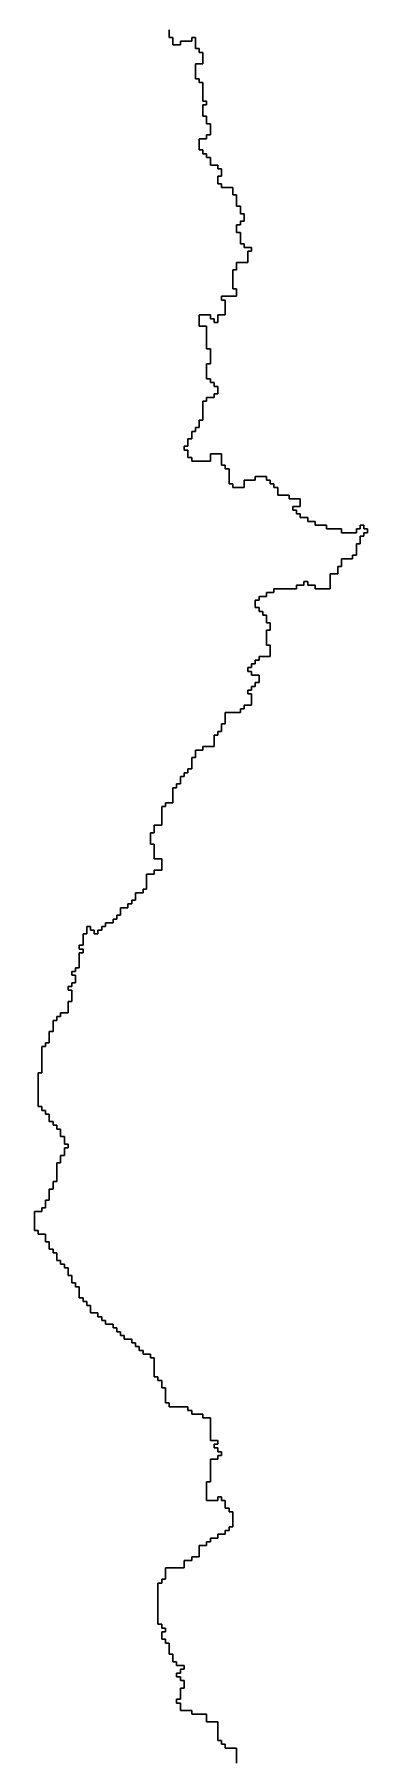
# Model space of a CAD drawing. Header units: inches. Extents: x -98695 to 376223, y 1122520 to 1501782.
# Drawn here: x 187934 to 190679, y 1231131 to 1245284 of the extents above; entities that cross this region are included whole.
import ezdxf

# ---------------------------------------------------------------- set-up
doc = ezdxf.new("R2010")
doc.units = ezdxf.units.IN
doc.header["$MEASUREMENT"] = 0
doc.layers.add('subs1', color=7, linetype='Continuous', true_color=0xc8dcf7)

msp = doc.modelspace()

# ---------------------------------------------------------------- linework, layer by layer
at = {"layer": 'subs1'}
for points in [[(189600, 1231070, 0), (189600, 1231193, 0), (189507, 1231193, 0), (189507, 1231224, 0), (189476, 1231224, 0), (189476, 1231255, 0), (189445, 1231255, 0), (189445, 1231409, 0), (189353, 1231409, 0), (189353, 1231471, 0), (189230, 1231471, 0), (189230, 1231502, 0), (189137, 1231502, 0), (189137, 1231563, 0), (189106, 1231563, 0), (189106, 1231594, 0), (189137, 1231594, 0), (189137, 1231687, 0), (189168, 1231687, 0), (189168, 1231748, 0), (189137, 1231748, 0), (189137, 1231779, 0), (189106, 1231779, 0), (189106, 1231810, 0), (189137, 1231810, 0), (189137, 1231841, 0), (189168, 1231841, 0), (189168, 1231872, 0), (189106, 1231872, 0), (189106, 1231903, 0), (189075, 1231903, 0), (189075, 1231964, 0), (189044, 1231964, 0), (189044, 1232057, 0), (189014, 1232057, 0), (189014, 1232088, 0), (188983, 1232088, 0), (188983, 1232149, 0), (189014, 1232149, 0), (189014, 1232180, 0), (188983, 1232180, 0), (188983, 1232211, 0), (188952, 1232211, 0), (188952, 1232550, 0), (188983, 1232550, 0), (188983, 1232581, 0), (189014, 1232581, 0), (189014, 1232674, 0), (189168, 1232674, 0), (189168, 1232735, 0), (189230, 1232735, 0), (189230, 1232766, 0), (189291, 1232766, 0), (189291, 1232859, 0), (189353, 1232859, 0), (189353, 1232890, 0), (189384, 1232890, 0), (189384, 1232920, 0), (189445, 1232920, 0), (189445, 1232951, 0), (189507, 1232951, 0), (189507, 1232982, 0), (189538, 1232982, 0), (189538, 1233013, 0), (189569, 1233013, 0), (189569, 1233136, 0), (189538, 1233136, 0), (189538, 1233167, 0), (189507, 1233167, 0), (189507, 1233229, 0), (189476, 1233229, 0), (189476, 1233260, 0), (189445, 1233260, 0), (189445, 1233229, 0), (189353, 1233229, 0), (189353, 1233383, 0), (189384, 1233383, 0), (189384, 1233568, 0), (189445, 1233568, 0), (189445, 1233599, 0), (189476, 1233599, 0), (189476, 1233630, 0), (189445, 1233630, 0), (189445, 1233661, 0), (189415, 1233661, 0), (189415, 1233692, 0), (189445, 1233692, 0), (189445, 1233723, 0), (189384, 1233723, 0), (189384, 1233908, 0), (189322, 1233908, 0), (189322, 1233938, 0), (189230, 1233938, 0), (189230, 1233969, 0), (189199, 1233969, 0), (189199, 1234000, 0), (189044, 1234000, 0), (189044, 1234031, 0), (189014, 1234031, 0), (189014, 1234154, 0), (188983, 1234154, 0), (188983, 1234216, 0), (188952, 1234216, 0), (188952, 1234247, 0), (188921, 1234247, 0), (188921, 1234401, 0), (188890, 1234401, 0), (188890, 1234432, 0), (188829, 1234432, 0), (188829, 1234463, 0), (188798, 1234463, 0), (188798, 1234494, 0), (188767, 1234494, 0), (188767, 1234525, 0), (188736, 1234525, 0), (188736, 1234555, 0), (188674, 1234555, 0), (188674, 1234586, 0), (188643, 1234586, 0), (188643, 1234617, 0), (188613, 1234617, 0), (188613, 1234648, 0), (188582, 1234648, 0), (188582, 1234679, 0), (188520, 1234679, 0), (188520, 1234710, 0), (188489, 1234710, 0), (188489, 1234740, 0), (188458, 1234740, 0), (188458, 1234771, 0), (188397, 1234771, 0), (188397, 1234833, 0), (188366, 1234833, 0), (188366, 1234864, 0), (188335, 1234864, 0), (188335, 1234895, 0), (188304, 1234895, 0), (188304, 1234987, 0), (188273, 1234987, 0), (188273, 1235018, 0), (188242, 1235018, 0), (188242, 1235080, 0), (188212, 1235080, 0), (188212, 1235141, 0), (188181, 1235141, 0), (188181, 1235172, 0), (188150, 1235172, 0), (188150, 1235203, 0), (188119, 1235203, 0), (188119, 1235265, 0), (188088, 1235265, 0), (188088, 1235296, 0), (188057, 1235296, 0), (188057, 1235357, 0), (188027, 1235357, 0), (188027, 1235419, 0), (187965, 1235419, 0), (187965, 1235450, 0), (187934, 1235450, 0), (187934, 1235604, 0), (187996, 1235604, 0), (187996, 1235635, 0), (188027, 1235635, 0), (188027, 1235697, 0), (188057, 1235697, 0), (188057, 1235789, 0), (188088, 1235789, 0), (188088, 1235851, 0), (188119, 1235851, 0), (188119, 1236005, 0), (188150, 1236005, 0), (188150, 1236067, 0), (188181, 1236067, 0), (188181, 1236129, 0), (188212, 1236129, 0), (188212, 1236159, 0), (188181, 1236159, 0), (188181, 1236221, 0), (188150, 1236221, 0), (188150, 1236283, 0), (188119, 1236283, 0), (188119, 1236314, 0), (188088, 1236314, 0), (188088, 1236344, 0), (188057, 1236344, 0), (188057, 1236406, 0), (188027, 1236406, 0), (188027, 1236437, 0), (187996, 1236437, 0), (187996, 1236468, 0), (187965, 1236468, 0), (187965, 1236745, 0), (187996, 1236745, 0), (187996, 1236961, 0), (188027, 1236961, 0), (188027, 1236992, 0), (188057, 1236992, 0), (188057, 1237085, 0), (188088, 1237085, 0), (188088, 1237177, 0), (188119, 1237177, 0), (188119, 1237208, 0), (188150, 1237208, 0), (188150, 1237239, 0), (188212, 1237239, 0), (188212, 1237332, 0), (188242, 1237332, 0), (188242, 1237424, 0), (188212, 1237424, 0), (188212, 1237455, 0), (188242, 1237455, 0), (188242, 1237486, 0), (188273, 1237486, 0), (188273, 1237548, 0), (188242, 1237548, 0), (188242, 1237578, 0), (188273, 1237578, 0), (188273, 1237609, 0), (188304, 1237609, 0), (188304, 1237733, 0), (188335, 1237733, 0), (188335, 1237763, 0), (188304, 1237763, 0), (188304, 1237794, 0), (188335, 1237794, 0), (188335, 1237887, 0), (188366, 1237887, 0), (188366, 1237949, 0), (188397, 1237949, 0), (188397, 1237918, 0), (188428, 1237918, 0), (188428, 1237887, 0), (188458, 1237887, 0), (188458, 1237918, 0), (188489, 1237918, 0), (188489, 1237949, 0), (188520, 1237949, 0), (188520, 1237979, 0), (188582, 1237979, 0), (188582, 1238010, 0), (188613, 1238010, 0), (188613, 1238041, 0), (188643, 1238041, 0), (188643, 1238103, 0), (188705, 1238103, 0), (188705, 1238134, 0), (188736, 1238134, 0), (188736, 1238164, 0), (188767, 1238164, 0), (188767, 1238226, 0), (188829, 1238226, 0), (188829, 1238257, 0), (188859, 1238257, 0), (188859, 1238380, 0), (188921, 1238380, 0), (188921, 1238411, 0), (188983, 1238411, 0), (188983, 1238504, 0), (188921, 1238504, 0), (188921, 1238627, 0), (188890, 1238627, 0), (188890, 1238720, 0), (188921, 1238720, 0), (188921, 1238781, 0), (188983, 1238781, 0), (188983, 1238936, 0), (189014, 1238936, 0), (189014, 1238966, 0), (189075, 1238966, 0), (189075, 1239090, 0), (189106, 1239090, 0), (189106, 1239121, 0), (189137, 1239121, 0), (189137, 1239182, 0), (189168, 1239182, 0), (189168, 1239213, 0), (189199, 1239213, 0), (189199, 1239244, 0), (189230, 1239244, 0), (189230, 1239337, 0), (189260, 1239337, 0), (189260, 1239398, 0), (189322, 1239398, 0), (189322, 1239429, 0), (189415, 1239429, 0), (189415, 1239522, 0), (189445, 1239522, 0), (189445, 1239553, 0), (189476, 1239553, 0), (189476, 1239614, 0), (189507, 1239614, 0), (189507, 1239707, 0), (189631, 1239707, 0), (189631, 1239738, 0), (189661, 1239738, 0), (189661, 1239768, 0), (189723, 1239768, 0), (189723, 1239861, 0), (189692, 1239861, 0), (189692, 1239892, 0), (189723, 1239892, 0), (189723, 1239923, 0), (189754, 1239923, 0), (189754, 1239954, 0), (189785, 1239954, 0), (189785, 1240015, 0), (189723, 1240015, 0), (189723, 1240046, 0), (189692, 1240046, 0), (189692, 1240077, 0), (189723, 1240077, 0), (189723, 1240108, 0), (189754, 1240108, 0), (189754, 1240139, 0), (189785, 1240139, 0), (189785, 1240169, 0), (189877, 1240169, 0), (189877, 1240262, 0), (189846, 1240262, 0), (189846, 1240385, 0), (189877, 1240385, 0), (189877, 1240447, 0), (189846, 1240447, 0), (189846, 1240509, 0), (189816, 1240509, 0), (189816, 1240540, 0), (189785, 1240540, 0), (189785, 1240571, 0), (189754, 1240571, 0), (189754, 1240632, 0), (189785, 1240632, 0), (189785, 1240663, 0), (189846, 1240663, 0), (189846, 1240694, 0), (189908, 1240694, 0), (189908, 1240725, 0), (190093, 1240725, 0), (190093, 1240756, 0), (190155, 1240756, 0), (190155, 1240786, 0), (190186, 1240786, 0), (190186, 1240756, 0), (190247, 1240756, 0), (190247, 1240725, 0), (190371, 1240725, 0), (190371, 1240848, 0), (190433, 1240848, 0), (190433, 1240910, 0), (190463, 1240910, 0), (190463, 1240972, 0), (190556, 1240972, 0), (190556, 1241002, 0), (190587, 1241002, 0), (190587, 1241095, 0), (190618, 1241095, 0), (190618, 1241157, 0), (190649, 1241157, 0), (190649, 1241187, 0), (190679, 1241187, 0), (190679, 1241218, 0), (190649, 1241218, 0), (190649, 1241249, 0), (190618, 1241249, 0), (190618, 1241218, 0), (190587, 1241218, 0), (190587, 1241187, 0), (190463, 1241187, 0), (190463, 1241218, 0), (190340, 1241218, 0), (190340, 1241249, 0), (190247, 1241249, 0), (190247, 1241280, 0), (190186, 1241280, 0), (190186, 1241311, 0), (190124, 1241311, 0), (190124, 1241342, 0), (190093, 1241342, 0), (190093, 1241373, 0), (190062, 1241373, 0), (190062, 1241403, 0), (190124, 1241403, 0), (190124, 1241465, 0), (190032, 1241465, 0), (190032, 1241496, 0), (189939, 1241496, 0), (189939, 1241558, 0), (189908, 1241558, 0), (189908, 1241588, 0), (189877, 1241588, 0), (189877, 1241619, 0), (189846, 1241619, 0), (189846, 1241650, 0), (189754, 1241650, 0), (189754, 1241619, 0), (189661, 1241619, 0), (189661, 1241558, 0), (189569, 1241558, 0), (189569, 1241588, 0), (189538, 1241588, 0), (189538, 1241712, 0), (189507, 1241712, 0), (189507, 1241743, 0), (189476, 1241743, 0), (189476, 1241835, 0), (189384, 1241835, 0), (189384, 1241774, 0), (189230, 1241774, 0), (189230, 1241804, 0), (189199, 1241804, 0), (189199, 1241866, 0), (189168, 1241866, 0), (189168, 1241897, 0), (189199, 1241897, 0), (189199, 1241959, 0), (189230, 1241959, 0), (189230, 1242020, 0), (189260, 1242020, 0), (189260, 1242051, 0), (189291, 1242051, 0), (189291, 1242113, 0), (189322, 1242113, 0), (189322, 1242267, 0), (189353, 1242267, 0), (189353, 1242298, 0), (189415, 1242298, 0), (189415, 1242329, 0), (189445, 1242329, 0), (189445, 1242390, 0), (189415, 1242390, 0), (189415, 1242421, 0), (189384, 1242421, 0), (189384, 1242452, 0), (189353, 1242452, 0), (189353, 1242576, 0), (189384, 1242576, 0), (189384, 1242699, 0), (189353, 1242699, 0), (189353, 1242884, 0), (189291, 1242884, 0), (189291, 1242977, 0), (189384, 1242977, 0), (189384, 1242946, 0), (189415, 1242946, 0), (189415, 1242915, 0), (189445, 1242915, 0), (189445, 1242977, 0), (189507, 1242977, 0), (189507, 1243100, 0), (189476, 1243100, 0), (189476, 1243131, 0), (189600, 1243131, 0), (189600, 1243192, 0), (189569, 1243192, 0), (189569, 1243347, 0), (189600, 1243347, 0), (189600, 1243408, 0), (189692, 1243408, 0), (189692, 1243501, 0), (189723, 1243501, 0), (189723, 1243532, 0), (189661, 1243532, 0), (189661, 1243563, 0), (189631, 1243563, 0), (189631, 1243655, 0), (189600, 1243655, 0), (189600, 1243717, 0), (189631, 1243717, 0), (189631, 1243748, 0), (189661, 1243748, 0), (189661, 1243809, 0), (189631, 1243809, 0), (189631, 1243871, 0), (189600, 1243871, 0), (189600, 1243964, 0), (189569, 1243964, 0), (189569, 1244025, 0), (189476, 1244025, 0), (189476, 1244056, 0), (189445, 1244056, 0), (189445, 1244118, 0), (189476, 1244118, 0), (189476, 1244180, 0), (189445, 1244180, 0), (189445, 1244210, 0), (189384, 1244210, 0), (189384, 1244272, 0), (189353, 1244272, 0), (189353, 1244303, 0), (189322, 1244303, 0), (189322, 1244334, 0), (189291, 1244334, 0), (189291, 1244426, 0), (189353, 1244426, 0), (189353, 1244457, 0), (189384, 1244457, 0), (189384, 1244550, 0), (189353, 1244550, 0), (189353, 1244611, 0), (189322, 1244611, 0), (189322, 1244704, 0), (189353, 1244704, 0), (189353, 1244735, 0), (189322, 1244735, 0), (189322, 1244889, 0), (189291, 1244889, 0), (189291, 1244920, 0), (189260, 1244920, 0), (189260, 1245043, 0), (189322, 1245043, 0), (189322, 1245136, 0), (189291, 1245136, 0), (189291, 1245167, 0), (189260, 1245167, 0), (189260, 1245259, 0), (189230, 1245259, 0), (189230, 1245228, 0), (189137, 1245228, 0), (189137, 1245198, 0), (189075, 1245198, 0), (189075, 1245259, 0), (189044, 1245259, 0), (189044, 1245321, 0)], [(189044, 1245321, 0), (189044, 1245259, 0), (189075, 1245259, 0), (189075, 1245198, 0), (189137, 1245198, 0), (189137, 1245228, 0), (189230, 1245228, 0), (189230, 1245259, 0), (189260, 1245259, 0), (189260, 1245167, 0), (189291, 1245167, 0), (189291, 1245136, 0), (189322, 1245136, 0), (189322, 1245043, 0), (189260, 1245043, 0), (189260, 1244920, 0), (189291, 1244920, 0), (189291, 1244889, 0), (189322, 1244889, 0), (189322, 1244735, 0), (189353, 1244735, 0), (189353, 1244704, 0), (189322, 1244704, 0), (189322, 1244611, 0), (189353, 1244611, 0), (189353, 1244550, 0), (189384, 1244550, 0), (189384, 1244457, 0), (189353, 1244457, 0), (189353, 1244426, 0), (189291, 1244426, 0), (189291, 1244334, 0), (189322, 1244334, 0), (189322, 1244303, 0), (189353, 1244303, 0), (189353, 1244272, 0), (189384, 1244272, 0), (189384, 1244210, 0), (189445, 1244210, 0), (189445, 1244180, 0), (189476, 1244180, 0), (189476, 1244118, 0), (189445, 1244118, 0), (189445, 1244056, 0), (189476, 1244056, 0), (189476, 1244025, 0), (189569, 1244025, 0), (189569, 1243964, 0), (189600, 1243964, 0), (189600, 1243871, 0), (189631, 1243871, 0), (189631, 1243809, 0), (189661, 1243809, 0), (189661, 1243748, 0), (189631, 1243748, 0), (189631, 1243717, 0), (189600, 1243717, 0), (189600, 1243655, 0), (189631, 1243655, 0), (189631, 1243563, 0), (189661, 1243563, 0), (189661, 1243532, 0), (189723, 1243532, 0), (189723, 1243501, 0), (189692, 1243501, 0), (189692, 1243408, 0), (189600, 1243408, 0), (189600, 1243347, 0), (189569, 1243347, 0), (189569, 1243192, 0), (189600, 1243192, 0), (189600, 1243131, 0), (189476, 1243131, 0), (189476, 1243100, 0), (189507, 1243100, 0), (189507, 1242977, 0), (189445, 1242977, 0), (189445, 1242915, 0), (189415, 1242915, 0), (189415, 1242946, 0), (189384, 1242946, 0), (189384, 1242977, 0), (189291, 1242977, 0), (189291, 1242884, 0), (189353, 1242884, 0), (189353, 1242699, 0), (189384, 1242699, 0), (189384, 1242576, 0), (189353, 1242576, 0), (189353, 1242452, 0), (189384, 1242452, 0), (189384, 1242421, 0), (189415, 1242421, 0), (189415, 1242390, 0), (189445, 1242390, 0), (189445, 1242329, 0), (189415, 1242329, 0), (189415, 1242298, 0), (189353, 1242298, 0), (189353, 1242267, 0), (189322, 1242267, 0), (189322, 1242113, 0), (189291, 1242113, 0), (189291, 1242051, 0), (189260, 1242051, 0), (189260, 1242020, 0), (189230, 1242020, 0), (189230, 1241959, 0), (189199, 1241959, 0), (189199, 1241897, 0), (189168, 1241897, 0), (189168, 1241866, 0), (189199, 1241866, 0), (189199, 1241804, 0), (189230, 1241804, 0), (189230, 1241774, 0), (189384, 1241774, 0), (189384, 1241835, 0), (189476, 1241835, 0), (189476, 1241743, 0), (189507, 1241743, 0), (189507, 1241712, 0), (189538, 1241712, 0), (189538, 1241588, 0), (189569, 1241588, 0), (189569, 1241558, 0), (189661, 1241558, 0), (189661, 1241619, 0), (189754, 1241619, 0), (189754, 1241650, 0), (189846, 1241650, 0), (189846, 1241619, 0), (189877, 1241619, 0), (189877, 1241588, 0), (189908, 1241588, 0), (189908, 1241558, 0), (189939, 1241558, 0), (189939, 1241496, 0), (190032, 1241496, 0), (190032, 1241465, 0), (190124, 1241465, 0), (190124, 1241403, 0), (190062, 1241403, 0), (190062, 1241373, 0), (190093, 1241373, 0), (190093, 1241342, 0), (190124, 1241342, 0), (190124, 1241311, 0), (190186, 1241311, 0), (190186, 1241280, 0), (190247, 1241280, 0), (190247, 1241249, 0), (190340, 1241249, 0), (190340, 1241218, 0), (190463, 1241218, 0), (190463, 1241187, 0), (190587, 1241187, 0), (190587, 1241218, 0), (190618, 1241218, 0), (190618, 1241249, 0), (190649, 1241249, 0), (190649, 1241218, 0), (190679, 1241218, 0), (190679, 1241187, 0), (190649, 1241187, 0), (190649, 1241157, 0), (190618, 1241157, 0), (190618, 1241095, 0), (190587, 1241095, 0), (190587, 1241002, 0), (190556, 1241002, 0), (190556, 1240972, 0), (190463, 1240972, 0), (190463, 1240910, 0), (190433, 1240910, 0), (190433, 1240848, 0), (190371, 1240848, 0), (190371, 1240725, 0), (190247, 1240725, 0), (190247, 1240756, 0), (190186, 1240756, 0), (190186, 1240786, 0), (190155, 1240786, 0), (190155, 1240756, 0), (190093, 1240756, 0), (190093, 1240725, 0), (189908, 1240725, 0), (189908, 1240694, 0), (189846, 1240694, 0), (189846, 1240663, 0), (189785, 1240663, 0), (189785, 1240632, 0), (189754, 1240632, 0), (189754, 1240571, 0), (189785, 1240571, 0), (189785, 1240540, 0), (189816, 1240540, 0), (189816, 1240509, 0), (189846, 1240509, 0), (189846, 1240447, 0), (189877, 1240447, 0), (189877, 1240385, 0), (189846, 1240385, 0), (189846, 1240262, 0), (189877, 1240262, 0), (189877, 1240169, 0), (189785, 1240169, 0), (189785, 1240139, 0), (189754, 1240139, 0), (189754, 1240108, 0), (189723, 1240108, 0), (189723, 1240077, 0), (189692, 1240077, 0), (189692, 1240046, 0), (189723, 1240046, 0), (189723, 1240015, 0), (189785, 1240015, 0), (189785, 1239954, 0), (189754, 1239954, 0), (189754, 1239923, 0), (189723, 1239923, 0), (189723, 1239892, 0), (189692, 1239892, 0), (189692, 1239861, 0), (189723, 1239861, 0), (189723, 1239768, 0), (189661, 1239768, 0), (189661, 1239738, 0), (189631, 1239738, 0), (189631, 1239707, 0), (189507, 1239707, 0), (189507, 1239614, 0), (189476, 1239614, 0), (189476, 1239553, 0), (189445, 1239553, 0), (189445, 1239522, 0), (189415, 1239522, 0), (189415, 1239429, 0), (189322, 1239429, 0), (189322, 1239398, 0), (189260, 1239398, 0), (189260, 1239337, 0), (189230, 1239337, 0), (189230, 1239244, 0), (189199, 1239244, 0), (189199, 1239213, 0), (189168, 1239213, 0), (189168, 1239182, 0), (189137, 1239182, 0), (189137, 1239121, 0), (189106, 1239121, 0), (189106, 1239090, 0), (189075, 1239090, 0), (189075, 1238966, 0), (189014, 1238966, 0), (189014, 1238936, 0), (188983, 1238936, 0), (188983, 1238781, 0), (188921, 1238781, 0), (188921, 1238720, 0), (188890, 1238720, 0), (188890, 1238627, 0), (188921, 1238627, 0), (188921, 1238504, 0), (188983, 1238504, 0), (188983, 1238411, 0), (188921, 1238411, 0), (188921, 1238380, 0), (188859, 1238380, 0), (188859, 1238257, 0), (188829, 1238257, 0), (188829, 1238226, 0), (188767, 1238226, 0), (188767, 1238164, 0), (188736, 1238164, 0), (188736, 1238134, 0), (188705, 1238134, 0), (188705, 1238103, 0), (188643, 1238103, 0), (188643, 1238041, 0), (188613, 1238041, 0), (188613, 1238010, 0), (188582, 1238010, 0), (188582, 1237979, 0), (188520, 1237979, 0), (188520, 1237949, 0), (188489, 1237949, 0), (188489, 1237918, 0), (188458, 1237918, 0), (188458, 1237887, 0), (188428, 1237887, 0), (188428, 1237918, 0), (188397, 1237918, 0), (188397, 1237949, 0), (188366, 1237949, 0), (188366, 1237887, 0), (188335, 1237887, 0), (188335, 1237794, 0), (188304, 1237794, 0), (188304, 1237763, 0), (188335, 1237763, 0), (188335, 1237733, 0), (188304, 1237733, 0), (188304, 1237609, 0), (188273, 1237609, 0), (188273, 1237578, 0), (188242, 1237578, 0), (188242, 1237548, 0), (188273, 1237548, 0), (188273, 1237486, 0), (188242, 1237486, 0), (188242, 1237455, 0), (188212, 1237455, 0), (188212, 1237424, 0), (188242, 1237424, 0), (188242, 1237332, 0), (188212, 1237332, 0), (188212, 1237239, 0), (188150, 1237239, 0), (188150, 1237208, 0), (188119, 1237208, 0), (188119, 1237177, 0), (188088, 1237177, 0), (188088, 1237085, 0), (188057, 1237085, 0), (188057, 1236992, 0), (188027, 1236992, 0), (188027, 1236961, 0), (187996, 1236961, 0), (187996, 1236745, 0), (187965, 1236745, 0), (187965, 1236468, 0), (187996, 1236468, 0), (187996, 1236437, 0), (188027, 1236437, 0), (188027, 1236406, 0), (188057, 1236406, 0), (188057, 1236344, 0), (188088, 1236344, 0), (188088, 1236314, 0), (188119, 1236314, 0), (188119, 1236283, 0), (188150, 1236283, 0), (188150, 1236221, 0), (188181, 1236221, 0), (188181, 1236159, 0), (188212, 1236159, 0), (188212, 1236129, 0), (188181, 1236129, 0), (188181, 1236067, 0), (188150, 1236067, 0), (188150, 1236005, 0), (188119, 1236005, 0), (188119, 1235851, 0), (188088, 1235851, 0), (188088, 1235789, 0), (188057, 1235789, 0), (188057, 1235697, 0), (188027, 1235697, 0), (188027, 1235635, 0), (187996, 1235635, 0), (187996, 1235604, 0), (187934, 1235604, 0), (187934, 1235450, 0), (187965, 1235450, 0), (187965, 1235419, 0), (188027, 1235419, 0), (188027, 1235357, 0), (188057, 1235357, 0), (188057, 1235296, 0), (188088, 1235296, 0), (188088, 1235265, 0), (188119, 1235265, 0), (188119, 1235203, 0), (188150, 1235203, 0), (188150, 1235172, 0), (188181, 1235172, 0), (188181, 1235141, 0), (188212, 1235141, 0), (188212, 1235080, 0), (188242, 1235080, 0), (188242, 1235018, 0), (188273, 1235018, 0), (188273, 1234987, 0), (188304, 1234987, 0), (188304, 1234895, 0), (188335, 1234895, 0), (188335, 1234864, 0), (188366, 1234864, 0), (188366, 1234833, 0), (188397, 1234833, 0), (188397, 1234771, 0), (188458, 1234771, 0), (188458, 1234740, 0), (188489, 1234740, 0), (188489, 1234710, 0), (188520, 1234710, 0), (188520, 1234679, 0), (188582, 1234679, 0), (188582, 1234648, 0), (188613, 1234648, 0), (188613, 1234617, 0), (188643, 1234617, 0), (188643, 1234586, 0), (188674, 1234586, 0), (188674, 1234555, 0), (188736, 1234555, 0), (188736, 1234525, 0), (188767, 1234525, 0), (188767, 1234494, 0), (188798, 1234494, 0), (188798, 1234463, 0), (188829, 1234463, 0), (188829, 1234432, 0), (188890, 1234432, 0), (188890, 1234401, 0), (188921, 1234401, 0), (188921, 1234247, 0), (188952, 1234247, 0), (188952, 1234216, 0), (188983, 1234216, 0), (188983, 1234154, 0), (189014, 1234154, 0), (189014, 1234031, 0), (189044, 1234031, 0), (189044, 1234000, 0), (189199, 1234000, 0), (189199, 1233969, 0), (189230, 1233969, 0), (189230, 1233938, 0), (189322, 1233938, 0), (189322, 1233908, 0), (189384, 1233908, 0), (189384, 1233723, 0), (189445, 1233723, 0), (189445, 1233692, 0), (189415, 1233692, 0), (189415, 1233661, 0), (189445, 1233661, 0), (189445, 1233630, 0), (189476, 1233630, 0), (189476, 1233599, 0), (189445, 1233599, 0), (189445, 1233568, 0), (189384, 1233568, 0), (189384, 1233383, 0), (189353, 1233383, 0), (189353, 1233229, 0), (189445, 1233229, 0), (189445, 1233260, 0), (189476, 1233260, 0), (189476, 1233229, 0), (189507, 1233229, 0), (189507, 1233167, 0), (189538, 1233167, 0), (189538, 1233136, 0), (189569, 1233136, 0), (189569, 1233013, 0), (189538, 1233013, 0), (189538, 1232982, 0), (189507, 1232982, 0), (189507, 1232951, 0), (189445, 1232951, 0), (189445, 1232920, 0), (189384, 1232920, 0), (189384, 1232890, 0), (189353, 1232890, 0), (189353, 1232859, 0), (189291, 1232859, 0), (189291, 1232766, 0), (189230, 1232766, 0), (189230, 1232735, 0), (189168, 1232735, 0), (189168, 1232674, 0), (189014, 1232674, 0), (189014, 1232581, 0), (188983, 1232581, 0), (188983, 1232550, 0), (188952, 1232550, 0), (188952, 1232211, 0), (188983, 1232211, 0), (188983, 1232180, 0), (189014, 1232180, 0), (189014, 1232149, 0), (188983, 1232149, 0), (188983, 1232088, 0), (189014, 1232088, 0), (189014, 1232057, 0), (189044, 1232057, 0), (189044, 1231964, 0), (189075, 1231964, 0), (189075, 1231903, 0), (189106, 1231903, 0), (189106, 1231872, 0), (189168, 1231872, 0), (189168, 1231841, 0), (189137, 1231841, 0), (189137, 1231810, 0), (189106, 1231810, 0), (189106, 1231779, 0), (189137, 1231779, 0), (189137, 1231748, 0), (189168, 1231748, 0), (189168, 1231687, 0), (189137, 1231687, 0), (189137, 1231594, 0), (189106, 1231594, 0), (189106, 1231563, 0), (189137, 1231563, 0), (189137, 1231502, 0), (189230, 1231502, 0), (189230, 1231471, 0), (189353, 1231471, 0), (189353, 1231409, 0), (189445, 1231409, 0), (189445, 1231255, 0), (189476, 1231255, 0), (189476, 1231224, 0), (189507, 1231224, 0), (189507, 1231193, 0), (189600, 1231193, 0), (189600, 1231070, 0)]]:
    msp.add_polyline3d(points, dxfattribs=at)

doc.saveas('drawing.dxf')
